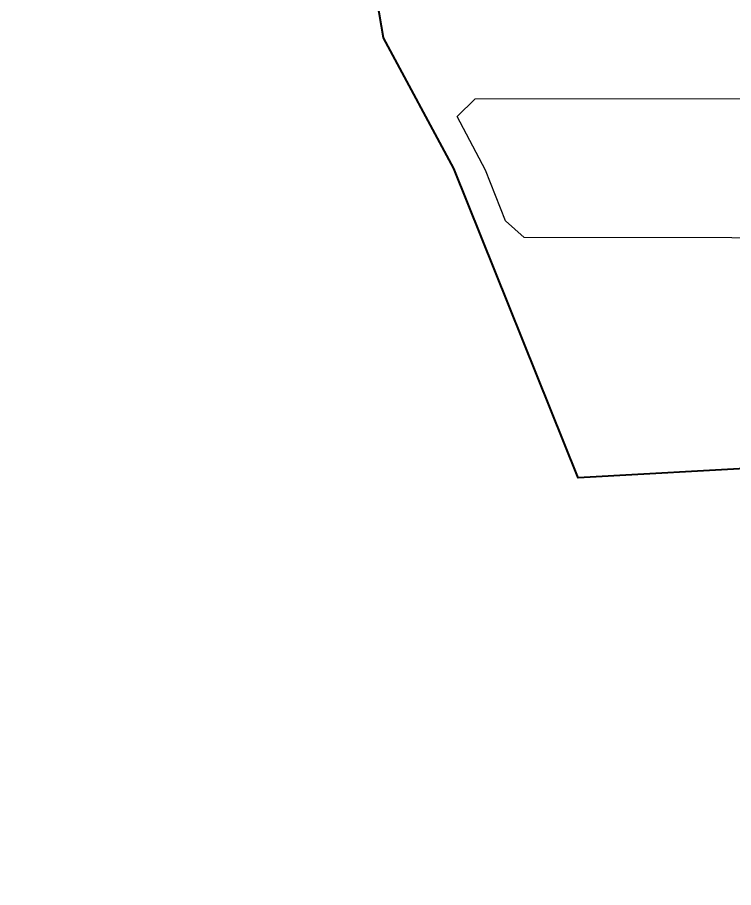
# Model space of a CAD drawing. Header units: millimetres. Extents: x 579832 to 917290, y 449831 to 1452191.
# Drawn here: x 581468.7 to 581675.6, y 450181.3 to 450432.8 of the extents above; entities that cross this region are included whole.
import ezdxf

# ---------------------------------------------------------------- set-up
doc = ezdxf.new("R2010")
doc.units = ezdxf.units.MM
doc.header["$LTSCALE"] = 10
doc.layers.add('end maj 26 02 2021', color=7, linetype='Continuous')

msp = doc.modelspace()

# ---------------------------------------------------------------- linework, layer by layer
at = {"layer": 'end maj 26 02 2021', "color": 3, "linetype": 'ByBlock', "lineweight": 40, "ltscale": 0.0014, "flags": 128}
msp.add_lwpolyline([(581967.73, 450181.32), (581705.09, 450293.35), (581685.9, 450302.78), (581630.64, 450299.77), (581594.74, 450389.15), (581574.47, 450426.87), (581514.42, 450777.63), (581492.15, 450842.13), (581513.07, 450890.1), (581513.13, 450890.08), (581510.27, 450917.01), (581436.81, 451028.2)], dxfattribs=at)
at = {"layer": 'end maj 26 02 2021', "color": 1, "linetype": 'ByBlock', "lineweight": -3, "ltscale": 0.0014, "flags": 128}
for points in [[(581967.73, 450181.32), (581705.09, 450293.35), (581685.9, 450302.78), (581630.64, 450299.77), (581594.74, 450389.15), (581574.47, 450426.87), (581514.42, 450777.63), (581492.15, 450842.13), (581513.07, 450890.1), (581513.13, 450890.08), (581510.27, 450917.01), (581436.81, 451028.2)], [(581967.73, 450181.32), (581705.09, 450293.35), (581685.9, 450302.78), (581630.64, 450299.77), (581594.74, 450389.15), (581574.47, 450426.87), (581514.42, 450777.63), (581492.15, 450842.13), (581513.07, 450890.1), (581513.13, 450890.08), (581510.27, 450917.01), (581436.81, 451028.2)], [(581924.5, 450199.59), (581705.08, 450293.35), (581685.81, 450302.77), (581630.68, 450299.7), (581594.78, 450389.09), (581574.51, 450426.83), (581514.47, 450777.56)], [(581924.5, 450199.59), (581705.08, 450293.35), (581685.81, 450302.77), (581630.68, 450299.7), (581594.78, 450389.09), (581574.51, 450426.83), (581514.47, 450777.56)]]:
    msp.add_lwpolyline(points, dxfattribs=at)
at = {"layer": 'end maj 26 02 2021', "color": 150, "lineweight": -3, "flags": 128}
msp.add_lwpolyline([(581734.85, 450409.37), (581740.17, 450404.03), (581740.13, 450374.03), (581735.12, 450369.03), (581615.09, 450369.2), (581609.73, 450373.98), (581603.95, 450388.65), (581595.74, 450404.16), (581600.91, 450409.24)], close=True, dxfattribs=at)
msp.add_lwpolyline([(581734.85, 450409.37), (581740.17, 450404.03), (581740.13, 450374.03), (581735.12, 450369.03), (581615.09, 450369.2), (581609.73, 450373.98), (581603.95, 450388.65), (581595.74, 450404.16), (581600.91, 450409.24)], close=True, dxfattribs=at)

doc.saveas('drawing.dxf')
